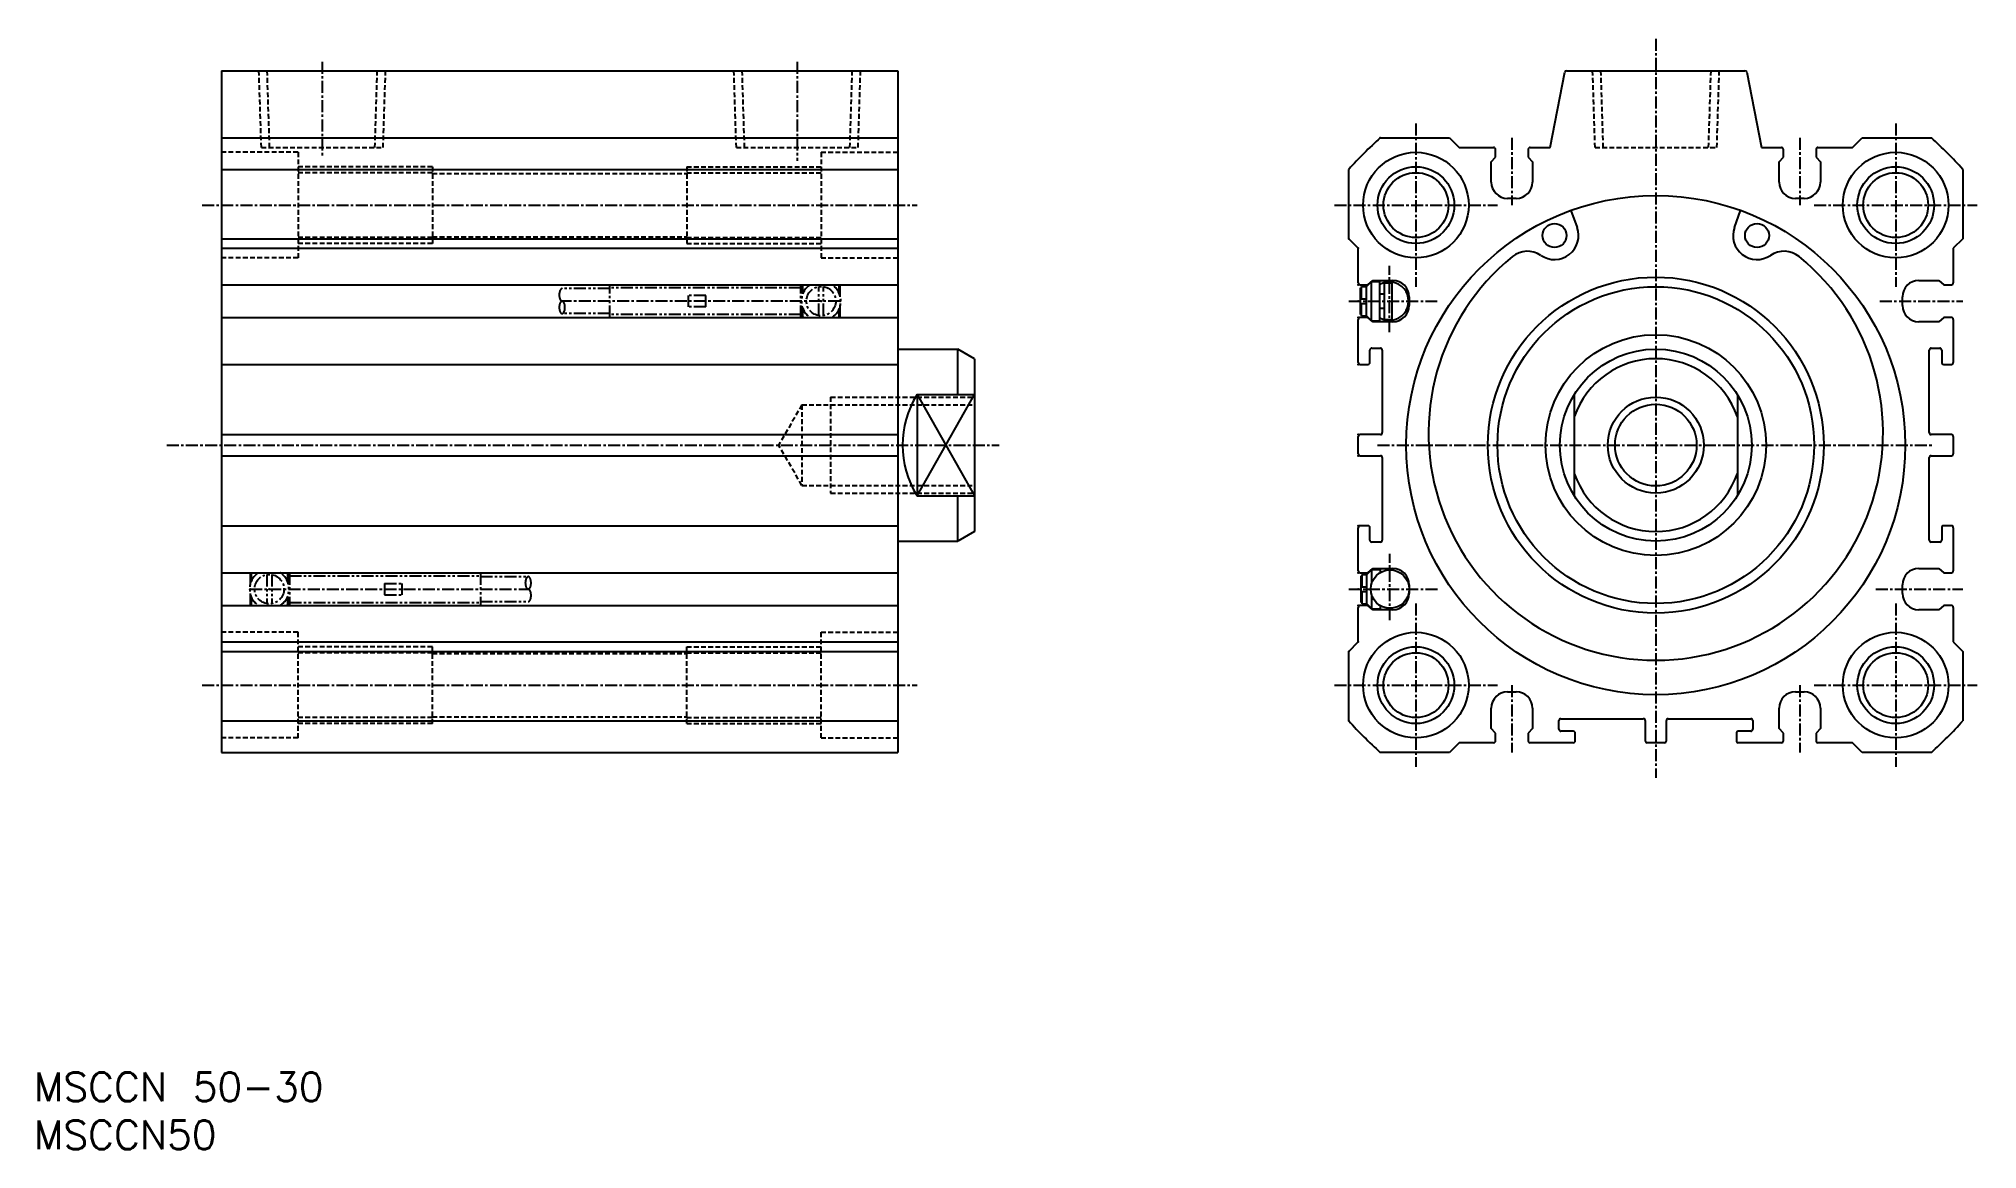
# Model space of a CAD drawing. Extents: x 1 to 203, y 0 to 116.
import ezdxf

# ---------------------------------------------------------------- set-up
doc = ezdxf.new("R2010")
doc.units = 0
for name, pattern in [('CENTER', [2, 1.25, -0.25, 0.25, -0.25]), ('DASHED', [0.75, 0.5, -0.25]), ('PHANTOM', [2.5, 1.25, -0.25, 0.25, -0.25, 0.25, -0.25])]:
    doc.linetypes.add(name, pattern=pattern)
doc.layers.get('0').update_dxf_attribs({"linetype": 'CONTINUOUS'})
doc.layers.add('CENTER', color=1, linetype='CENTER')
doc.styles.get("Standard").update_dxf_attribs({"font": 'txt.shx'})

# ---------------------------------------------------------------- blocks, each defined once
blk = doc.blocks.new('*U5')
at = {"color": 7, "linetype": 'CONTINUOUS'}
blk.add_text('MSCCN50', height=3, dxfattribs=at).set_placement((0, 0))
blk = doc.blocks.new('*U6')
at = {"color": 7, "linetype": 'CONTINUOUS'}
blk.add_text('MSCCN 50-30', height=3, dxfattribs=at).set_placement((0, 5))

msp = doc.modelspace()

# ---------------------------------------------------------------- linework, layer by layer
at = {"color": 7, "linetype": 'CONTINUOUS'}
for p, q in [((19.54, 112.34), (90.04, 112.34)), ((19.54, 112.34), (19.54, 41.34)), ((90.04, 112.34), (90.04, 41.34)), ((158.03, 104.34), (159.54, 112.18)), ((159.73, 112.34), (178.32, 112.34)), ((178.52, 112.18), (180.03, 104.34)), ((19.54, 105.34), (90.04, 105.34)), ((140.3, 105.34), (147.53, 105.34)), ((147.53, 105.34), (148.53, 104.34)), ((189.53, 104.34), (190.53, 105.34)), ((190.53, 105.34), (197.75, 105.34)), ((148.53, 104.34), (152.13, 104.34)), ((151.88, 102.84), (152.33, 103.34)), ((152.33, 103.34), (152.33, 104.14)), ((155.73, 104.14), (155.73, 103.34)), ((155.73, 103.34), (156.18, 102.84)), ((155.93, 104.34), (158.03, 104.34)), ((180.03, 104.34), (182.13, 104.34)), ((181.88, 102.84), (182.33, 103.34)), ((182.33, 103.34), (182.33, 104.14)), ((185.73, 104.14), (185.73, 103.34)), ((185.73, 103.34), (186.18, 102.84)), ((185.93, 104.34), (189.53, 104.34)), ((19.54, 102.06), (90.04, 102.06)), ((137.03, 94.84), (137.03, 102.06)), ((151.88, 100.74), (151.88, 102.84)), ((156.18, 102.84), (156.18, 100.74)), ((181.88, 100.74), (181.88, 102.84)), ((186.18, 102.84), (186.18, 100.74)), ((201.03, 102.06), (201.03, 94.84)), ((154.48, 99.04), (153.58, 99.04)), ((184.48, 99.04), (183.58, 99.04)), ((160.19, 97.79), (160.83, 96.02)), ((177.23, 96.02), (177.87, 97.79)), ((19.54, 94.84), (90.04, 94.84)), ((19.54, 93.84), (90.04, 93.84)), ((138.03, 93.84), (137.03, 94.84)), ((138.03, 90.24), (138.03, 93.84)), ((201.03, 94.84), (200.03, 93.84)), ((200.03, 93.84), (200.03, 90.24)), ((19.54, 90.04), (90.04, 90.04)), ((138.23, 90.04), (139.03, 90.04)), ((138.27, 86.94), (138.27, 89.74)), ((138.27, 89.74), (138.37, 89.74)), ((138.37, 89.87), (138.87, 89.87)), ((138.37, 88.59), (138.37, 89.87)), ((138.87, 89.87), (139.39, 90.39)), ((138.87, 86.81), (138.87, 89.87)), ((139.03, 90.04), (139.53, 90.49)), ((139.39, 90.39), (140.27, 90.39)), ((139.39, 86.29), (139.39, 90.39)), ((139.53, 90.49), (141.63, 90.49)), ((140.27, 86.29), (140.27, 90.39)), ((140.27, 89.09), (140.77, 89.09)), ((140.77, 86.44), (140.77, 90.24)), ((140.77, 90.24), (141.57, 90.24)), ((141.57, 86.36), (141.57, 90.32)), ((196.43, 90.49), (198.53, 90.49)), ((198.53, 90.49), (199.03, 90.04)), ((199.03, 90.04), (199.83, 90.04)), ((138.27, 86.94), (138.37, 86.94)), ((138.37, 88.59), (138.87, 88.59)), ((138.37, 86.81), (138.37, 88.09)), ((138.37, 88.09), (138.87, 88.09)), ((140.27, 87.59), (140.77, 87.59)), ((143.33, 88.79), (143.33, 87.89)), ((194.73, 87.89), (194.73, 88.79)), ((19.54, 86.64), (90.04, 86.64)), ((138.03, 81.94), (138.03, 86.44)), ((139.03, 86.64), (138.23, 86.64)), ((138.37, 86.81), (138.87, 86.81)), ((139.39, 86.29), (138.87, 86.81)), ((139.53, 86.19), (139.03, 86.64)), ((139.39, 86.29), (140.27, 86.29)), ((141.63, 86.19), (139.53, 86.19)), ((140.77, 86.44), (141.57, 86.44)), ((198.53, 86.19), (196.43, 86.19)), ((199.03, 86.64), (198.53, 86.19)), ((199.83, 86.64), (199.03, 86.64)), ((200.03, 86.44), (200.03, 81.94)), ((90.04, 83.34), (96.31, 83.34)), ((96.31, 78.61), (96.31, 83.34)), ((98.04, 82.34), (96.31, 83.34)), ((139.23, 81.94), (139.23, 83.24)), ((139.43, 83.44), (140.33, 83.44)), ((140.53, 83.24), (140.53, 74.64)), ((197.53, 74.64), (197.53, 83.24)), ((197.73, 83.44), (198.63, 83.44)), ((198.83, 83.24), (198.83, 81.94)), ((19.54, 81.74), (90.04, 81.74)), ((98.04, 82.34), (98.04, 73.34)), ((138.23, 81.74), (139.03, 81.74)), ((199.03, 81.74), (199.83, 81.74)), ((92.04, 78.61), (98.04, 78.61)), ((92.04, 78.61), (98.04, 68.07)), ((92.04, 68.07), (98.04, 78.61)), ((92.04, 78.61), (92.04, 68.07)), ((160.53, 78.61), (160.53, 68.07)), ((177.53, 78.61), (177.53, 68.07)), ((19.54, 74.44), (90.04, 74.44)), ((98.04, 73.34), (98.04, 64.34)), ((138.03, 72.44), (138.03, 74.24)), ((140.33, 74.44), (138.23, 74.44)), ((199.83, 74.44), (197.73, 74.44)), ((200.03, 74.24), (200.03, 72.44)), ((19.54, 72.24), (90.04, 72.24)), ((138.23, 72.24), (140.33, 72.24)), ((140.53, 72.04), (140.53, 63.44)), ((197.53, 63.44), (197.53, 72.04)), ((197.73, 72.24), (199.83, 72.24)), ((92.04, 68.07), (98.04, 68.07)), ((96.31, 63.34), (96.31, 68.07)), ((19.54, 64.94), (90.04, 64.94)), ((138.03, 60.24), (138.03, 64.74)), ((139.03, 64.94), (138.23, 64.94)), ((139.23, 63.44), (139.23, 64.74)), ((198.83, 64.74), (198.83, 63.44)), ((199.83, 64.94), (199.03, 64.94)), ((200.03, 64.74), (200.03, 60.24)), ((90.04, 63.34), (96.31, 63.34)), ((98.04, 64.34), (96.31, 63.34)), ((140.33, 63.24), (139.43, 63.24)), ((198.63, 63.24), (197.73, 63.24)), ((19.54, 60.04), (90.04, 60.04)), ((138.23, 60.04), (139.03, 60.04)), ((138.33, 56.94), (138.33, 59.74)), ((138.33, 59.74), (138.43, 59.74)), ((138.43, 59.87), (138.93, 59.87)), ((138.43, 58.59), (138.43, 59.87)), ((138.43, 58.59), (138.93, 58.59)), ((138.93, 59.87), (139.45, 60.39)), ((138.93, 56.81), (138.93, 59.87)), ((139.03, 60.04), (139.53, 60.49)), ((139.45, 60.39), (140.33, 60.39)), ((139.45, 59.02), (139.45, 60.39)), ((139.53, 60.49), (141.63, 60.49)), ((140.33, 60.07), (140.33, 60.39)), ((143.33, 58.79), (143.33, 57.89)), ((194.73, 57.89), (194.73, 58.79)), ((196.43, 60.49), (198.53, 60.49)), ((198.53, 60.49), (199.03, 60.04)), ((199.03, 60.04), (199.83, 60.04)), ((19.54, 56.64), (90.04, 56.64)), ((139.03, 56.64), (138.23, 56.64)), ((138.33, 56.94), (138.43, 56.94)), ((138.43, 56.81), (138.43, 58.09)), ((138.43, 58.09), (138.93, 58.09)), ((138.43, 56.81), (138.93, 56.81)), ((139.45, 56.29), (138.93, 56.81)), ((139.53, 56.19), (139.03, 56.64)), ((139.45, 56.29), (139.45, 57.66)), ((140.33, 56.29), (140.33, 56.61)), ((199.03, 56.64), (198.53, 56.19)), ((199.83, 56.64), (199.03, 56.64)), ((138.03, 52.84), (138.03, 56.44)), ((139.45, 56.29), (140.33, 56.29)), ((141.63, 56.19), (139.53, 56.19)), ((198.53, 56.19), (196.43, 56.19)), ((200.03, 56.44), (200.03, 52.84)), ((19.54, 52.84), (90.04, 52.84)), ((137.03, 51.84), (138.03, 52.84)), ((200.03, 52.84), (201.03, 51.84)), ((19.54, 51.84), (90.04, 51.84)), ((137.03, 44.62), (137.03, 51.84)), ((201.03, 51.84), (201.03, 44.62)), ((153.58, 47.64), (154.48, 47.64)), ((183.58, 47.64), (184.48, 47.64)), ((19.54, 44.62), (90.04, 44.62)), ((151.88, 43.84), (151.88, 45.94)), ((156.18, 45.94), (156.18, 43.84)), ((158.93, 43.74), (158.93, 44.64)), ((159.13, 44.84), (167.73, 44.84)), ((167.93, 44.64), (167.93, 42.54)), ((170.13, 42.54), (170.13, 44.64)), ((170.33, 44.84), (178.93, 44.84)), ((179.13, 44.64), (179.13, 43.74)), ((181.88, 43.84), (181.88, 45.94)), ((186.18, 45.94), (186.18, 43.84)), ((152.33, 43.34), (151.88, 43.84)), ((152.33, 42.54), (152.33, 43.34)), ((156.18, 43.84), (155.73, 43.34)), ((155.73, 43.34), (155.73, 42.54)), ((160.43, 43.54), (159.13, 43.54)), ((160.63, 42.54), (160.63, 43.34)), ((177.43, 43.34), (177.43, 42.54)), ((178.93, 43.54), (177.63, 43.54)), ((182.33, 43.34), (181.88, 43.84)), ((182.33, 42.54), (182.33, 43.34)), ((186.18, 43.84), (185.73, 43.34)), ((185.73, 43.34), (185.73, 42.54)), ((19.54, 41.34), (90.04, 41.34)), ((147.53, 41.34), (140.3, 41.34)), ((148.53, 42.34), (147.53, 41.34)), ((152.13, 42.34), (148.53, 42.34)), ((160.43, 42.34), (155.93, 42.34)), ((169.93, 42.34), (168.13, 42.34)), ((182.13, 42.34), (177.63, 42.34)), ((189.53, 42.34), (185.93, 42.34)), ((190.53, 41.34), (189.53, 42.34)), ((197.75, 41.34), (190.53, 41.34))]:
    msp.add_line(p, q, dxfattribs=at)
at = {"color": 3, "linetype": 'DASHED'}
for p, q in [((23.71, 104.34), (23.46, 112.34)), ((24.57, 104.34), (24.32, 112.34)), ((35.76, 112.34), (35.51, 104.34)), ((36.62, 112.34), (36.37, 104.34)), ((73.21, 104.34), (72.96, 112.34)), ((74.07, 104.34), (73.82, 112.34)), ((85.26, 112.34), (85.01, 104.34)), ((86.12, 112.34), (85.87, 104.34)), ((162.7, 104.34), (162.45, 112.34)), ((163.56, 104.34), (163.31, 112.34)), ((174.75, 112.34), (174.5, 104.34)), ((175.61, 112.34), (175.36, 104.34)), ((27.54, 103.84), (19.54, 103.84)), ((23.71, 104.34), (36.37, 104.34)), ((27.54, 103.84), (27.54, 92.84)), ((73.21, 104.34), (85.87, 104.34)), ((82.04, 103.84), (90.04, 103.84)), ((82.04, 103.84), (82.04, 92.84)), ((162.7, 104.34), (175.36, 104.34)), ((41.54, 102.34), (27.54, 102.34)), ((41.54, 101.71), (27.54, 101.71)), ((41.54, 102.34), (41.54, 94.34)), ((41.54, 101.64), (68.04, 101.64)), ((68.04, 102.34), (82.04, 102.34)), ((68.04, 102.34), (68.04, 94.34)), ((68.04, 101.71), (82.04, 101.71)), ((41.54, 94.96), (27.54, 94.96)), ((41.54, 95.04), (68.04, 95.04)), ((68.04, 94.96), (82.04, 94.96)), ((41.54, 94.34), (27.54, 94.34)), ((68.04, 94.34), (82.04, 94.34)), ((27.54, 92.84), (19.54, 92.84)), ((82.04, 92.84), (90.04, 92.84)), ((80.04, 77.53), (77.62, 73.34)), ((80.04, 77.53), (98.04, 77.53)), ((80.04, 77.53), (80.04, 69.15)), ((83.04, 78.34), (83.04, 68.34)), ((83.04, 78.34), (98.04, 78.34)), ((80.04, 69.15), (77.62, 73.34)), ((80.04, 69.15), (98.04, 69.15)), ((83.04, 68.34), (98.04, 68.34)), ((27.54, 53.84), (19.54, 53.84)), ((27.54, 42.84), (27.54, 53.84)), ((82.04, 53.84), (90.04, 53.84)), ((82.04, 42.84), (82.04, 53.84)), ((41.54, 52.34), (27.54, 52.34)), ((41.54, 51.71), (27.54, 51.71)), ((41.54, 44.34), (41.54, 52.34)), ((41.54, 51.64), (68.04, 51.64)), ((68.04, 44.34), (68.04, 52.34)), ((68.04, 52.34), (82.04, 52.34)), ((68.04, 51.71), (82.04, 51.71)), ((41.54, 44.96), (27.54, 44.96)), ((41.54, 45.04), (68.04, 45.04)), ((68.04, 44.96), (82.04, 44.96)), ((27.54, 42.84), (19.54, 42.84)), ((41.54, 44.34), (27.54, 44.34)), ((68.04, 44.34), (82.04, 44.34)), ((82.04, 42.84), (90.04, 42.84))]:
    msp.add_line(p, q, dxfattribs=at)
at = {"color": 7, "linetype": 'PHANTOM'}
for p, q in [((60.04, 89.64), (55.05, 89.64)), ((60.04, 86.64), (60.04, 90.04)), ((79.94, 89.74), (60.04, 89.74)), ((68.24, 87.74), (68.24, 88.94)), ((70.04, 88.94), (68.24, 88.94)), ((70.04, 87.74), (70.04, 88.94)), ((79.94, 86.64), (79.94, 90.04)), ((80.14, 89.11), (80.14, 89.94)), ((81.79, 86.83), (81.79, 89.85)), ((82.29, 86.83), (82.29, 89.85)), ((83.94, 89.11), (83.94, 89.94)), ((84.04, 88.79), (84.04, 90.04)), ((60.04, 87.04), (55.05, 87.04)), ((79.94, 86.94), (60.04, 86.94)), ((70.04, 87.74), (68.24, 87.74)), ((80.14, 86.74), (80.14, 87.57)), ((83.94, 86.74), (83.94, 87.57)), ((84.04, 86.64), (84.04, 87.89)), ((22.54, 60.04), (22.54, 58.79)), ((22.64, 59.94), (22.64, 59.11)), ((24.29, 59.85), (24.29, 56.83)), ((24.79, 59.85), (24.79, 56.83)), ((26.44, 59.94), (26.44, 59.11)), ((26.64, 60.04), (26.64, 56.64)), ((26.64, 59.74), (46.54, 59.74)), ((36.54, 58.94), (36.54, 57.74)), ((36.54, 58.94), (38.34, 58.94)), ((38.34, 58.94), (38.34, 57.74)), ((46.54, 60.04), (46.54, 56.64)), ((46.54, 59.64), (51.51, 59.64)), ((22.54, 57.89), (22.54, 56.64)), ((22.64, 57.57), (22.64, 56.74)), ((26.44, 57.57), (26.44, 56.74)), ((26.64, 56.94), (46.54, 56.94)), ((36.54, 57.74), (38.34, 57.74)), ((46.54, 57.04), (51.53, 57.04))]:
    msp.add_line(p, q, dxfattribs=at)
for points in [[(55.05, 89.64, 0), (55.04, 89.64, 0), (55.04, 89.64, 0), (55.03, 89.64, 0), (55.02, 89.63, 0), (55.02, 89.63, 0), (55.01, 89.63, 0), (55, 89.63, 0), (54.99, 89.63, 0), (54.99, 89.62, 0), (54.98, 89.62, 0), (54.97, 89.61, 0), (54.97, 89.61, 0), (54.96, 89.61, 0), (54.95, 89.6, 0), (54.94, 89.59, 0), (54.94, 89.59, 0), (54.93, 89.58, 0), (54.92, 89.58, 0), (54.92, 89.57, 0), (54.91, 89.56, 0), (54.9, 89.55, 0), (54.9, 89.55, 0), (54.89, 89.54, 0), (54.89, 89.53, 0), (54.88, 89.52, 0), (54.87, 89.51, 0), (54.87, 89.5, 0), (54.86, 89.49, 0), (54.86, 89.48, 0), (54.85, 89.47, 0), (54.85, 89.46, 0), (54.84, 89.45, 0), (54.83, 89.44, 0), (54.83, 89.42, 0), (54.83, 89.41, 0), (54.82, 89.4, 0), (54.82, 89.39, 0), (54.81, 89.38, 0), (54.81, 89.36, 0), (54.8, 89.35, 0), (54.8, 89.34, 0), (54.79, 89.32, 0), (54.79, 89.31, 0), (54.79, 89.29, 0), (54.78, 89.28, 0), (54.78, 89.27, 0), (54.78, 89.25, 0), (54.78, 89.24, 0), (54.77, 89.22, 0), (54.77, 89.21, 0), (54.77, 89.19, 0), (54.77, 89.18, 0), (54.76, 89.16, 0), (54.76, 89.15, 0), (54.76, 89.13, 0), (54.76, 89.11, 0), (54.76, 89.1, 0), (54.76, 89.08, 0), (54.75, 89.07, 0), (54.75, 89.05, 0), (54.75, 89.04, 0), (54.75, 89.02, 0), (54.75, 89, 0), (54.75, 88.99, 0), (54.75, 88.97, 0), (54.75, 88.96, 0), (54.75, 88.94, 0), (54.75, 88.92, 0), (54.75, 88.91, 0), (54.76, 88.89, 0), (54.76, 88.88, 0), (54.76, 88.86, 0), (54.76, 88.85, 0), (54.76, 88.83, 0), (54.76, 88.81, 0), (54.77, 88.8, 0), (54.77, 88.78, 0), (54.77, 88.77, 0), (54.77, 88.75, 0), (54.78, 88.74, 0), (54.78, 88.72, 0), (54.78, 88.71, 0), (54.78, 88.7, 0), (54.79, 88.68, 0), (54.79, 88.67, 0), (54.79, 88.65, 0), (54.8, 88.64, 0), (54.8, 88.63, 0), (54.81, 88.61, 0), (54.81, 88.6, 0), (54.82, 88.59, 0), (54.82, 88.58, 0), (54.83, 88.56, 0), (54.83, 88.55, 0), (54.83, 88.54, 0), (54.84, 88.53, 0), (54.85, 88.52, 0), (54.85, 88.51, 0), (54.86, 88.5, 0), (54.86, 88.49, 0), (54.87, 88.48, 0), (54.87, 88.47, 0), (54.88, 88.46, 0), (54.89, 88.45, 0), (54.89, 88.44, 0), (54.9, 88.43, 0), (54.9, 88.42, 0), (54.91, 88.41, 0), (54.92, 88.41, 0), (54.92, 88.4, 0), (54.93, 88.39, 0), (54.94, 88.39, 0), (54.94, 88.38, 0), (54.95, 88.38, 0), (54.96, 88.37, 0), (54.97, 88.37, 0), (54.97, 88.36, 0), (54.98, 88.36, 0), (54.99, 88.35, 0), (54.99, 88.35, 0), (55, 88.35, 0), (55.01, 88.34, 0), (55.02, 88.34, 0), (55.02, 88.34, 0), (55.03, 88.34, 0), (55.04, 88.34, 0), (55.04, 88.34, 0), (55.05, 88.34, 0)], [(55.05, 87.04, 0), (55.07, 87.04, 0), (55.08, 87.04, 0), (55.1, 87.04, 0), (55.11, 87.05, 0), (55.13, 87.06, 0), (55.14, 87.07, 0), (55.15, 87.08, 0), (55.17, 87.09, 0), (55.18, 87.1, 0), (55.19, 87.11, 0), (55.21, 87.13, 0), (55.22, 87.15, 0), (55.23, 87.17, 0), (55.24, 87.19, 0), (55.25, 87.21, 0), (55.26, 87.23, 0), (55.27, 87.25, 0), (55.28, 87.28, 0), (55.29, 87.3, 0), (55.3, 87.33, 0), (55.31, 87.35, 0), (55.32, 87.38, 0), (55.32, 87.41, 0), (55.33, 87.44, 0), (55.33, 87.47, 0), (55.34, 87.5, 0), (55.34, 87.53, 0), (55.35, 87.56, 0), (55.35, 87.59, 0), (55.35, 87.62, 0), (55.35, 87.66, 0), (55.35, 87.69, 0), (55.35, 87.72, 0), (55.35, 87.75, 0), (55.35, 87.78, 0), (55.35, 87.81, 0), (55.34, 87.85, 0), (55.34, 87.88, 0), (55.33, 87.91, 0), (55.33, 87.94, 0), (55.32, 87.97, 0), (55.32, 87.99, 0), (55.31, 88.02, 0), (55.3, 88.05, 0), (55.29, 88.08, 0), (55.28, 88.1, 0), (55.27, 88.12, 0), (55.26, 88.15, 0), (55.25, 88.17, 0), (55.24, 88.19, 0), (55.23, 88.21, 0), (55.22, 88.23, 0), (55.21, 88.25, 0), (55.19, 88.26, 0), (55.18, 88.28, 0), (55.17, 88.29, 0), (55.15, 88.3, 0), (55.14, 88.31, 0), (55.13, 88.32, 0), (55.11, 88.33, 0), (55.1, 88.33, 0), (55.08, 88.33, 0), (55.07, 88.34, 0), (55.05, 88.34, 0), (55.04, 88.34, 0), (55.02, 88.33, 0), (55.01, 88.33, 0), (54.99, 88.33, 0), (54.98, 88.32, 0), (54.97, 88.31, 0), (54.95, 88.3, 0), (54.94, 88.29, 0), (54.92, 88.28, 0), (54.91, 88.26, 0), (54.9, 88.25, 0), (54.89, 88.23, 0), (54.87, 88.21, 0), (54.86, 88.19, 0), (54.85, 88.17, 0), (54.84, 88.15, 0), (54.83, 88.12, 0), (54.82, 88.1, 0), (54.81, 88.08, 0), (54.8, 88.05, 0), (54.79, 88.02, 0), (54.79, 87.99, 0), (54.78, 87.97, 0), (54.78, 87.94, 0), (54.77, 87.91, 0), (54.77, 87.88, 0), (54.76, 87.85, 0), (54.76, 87.81, 0), (54.76, 87.78, 0), (54.75, 87.75, 0), (54.75, 87.72, 0), (54.75, 87.69, 0), (54.75, 87.66, 0), (54.75, 87.62, 0), (54.76, 87.59, 0), (54.76, 87.56, 0), (54.76, 87.53, 0), (54.77, 87.5, 0), (54.77, 87.47, 0), (54.78, 87.44, 0), (54.78, 87.41, 0), (54.79, 87.38, 0), (54.79, 87.35, 0), (54.8, 87.33, 0), (54.81, 87.3, 0), (54.82, 87.28, 0), (54.83, 87.25, 0), (54.84, 87.23, 0), (54.85, 87.21, 0), (54.86, 87.19, 0), (54.87, 87.17, 0), (54.89, 87.15, 0), (54.9, 87.13, 0), (54.91, 87.11, 0), (54.92, 87.1, 0), (54.94, 87.09, 0), (54.95, 87.08, 0), (54.97, 87.07, 0), (54.98, 87.06, 0), (54.99, 87.05, 0), (55.01, 87.04, 0), (55.02, 87.04, 0), (55.04, 87.04, 0), (55.05, 87.04, 0)], [(51.52, 59.64, 0), (51.51, 59.64, 0), (51.49, 59.63, 0), (51.48, 59.63, 0), (51.47, 59.63, 0), (51.45, 59.62, 0), (51.44, 59.61, 0), (51.42, 59.6, 0), (51.41, 59.59, 0), (51.4, 59.58, 0), (51.38, 59.56, 0), (51.37, 59.55, 0), (51.36, 59.53, 0), (51.35, 59.51, 0), (51.33, 59.49, 0), (51.32, 59.47, 0), (51.31, 59.45, 0), (51.3, 59.42, 0), (51.29, 59.4, 0), (51.28, 59.38, 0), (51.27, 59.35, 0), (51.27, 59.32, 0), (51.26, 59.29, 0), (51.25, 59.27, 0), (51.25, 59.24, 0), (51.24, 59.21, 0), (51.24, 59.18, 0), (51.23, 59.15, 0), (51.23, 59.11, 0), (51.23, 59.08, 0), (51.23, 59.05, 0), (51.22, 59.02, 0), (51.22, 58.99, 0), (51.22, 58.96, 0), (51.23, 58.92, 0), (51.23, 58.89, 0), (51.23, 58.86, 0), (51.23, 58.83, 0), (51.24, 58.8, 0), (51.24, 58.77, 0), (51.25, 58.74, 0), (51.25, 58.71, 0), (51.26, 58.68, 0), (51.27, 58.65, 0), (51.27, 58.63, 0), (51.28, 58.6, 0), (51.29, 58.58, 0), (51.3, 58.55, 0), (51.31, 58.53, 0), (51.32, 58.51, 0), (51.33, 58.49, 0), (51.35, 58.47, 0), (51.36, 58.45, 0), (51.37, 58.43, 0), (51.38, 58.41, 0), (51.4, 58.4, 0), (51.41, 58.39, 0), (51.42, 58.38, 0), (51.44, 58.37, 0), (51.45, 58.36, 0), (51.47, 58.35, 0), (51.48, 58.34, 0), (51.49, 58.34, 0), (51.51, 58.34, 0), (51.52, 58.34, 0), (51.54, 58.34, 0), (51.55, 58.34, 0), (51.57, 58.34, 0), (51.58, 58.35, 0), (51.6, 58.36, 0), (51.61, 58.37, 0), (51.62, 58.38, 0), (51.64, 58.39, 0), (51.65, 58.4, 0), (51.67, 58.41, 0), (51.68, 58.43, 0), (51.69, 58.45, 0), (51.7, 58.47, 0), (51.71, 58.49, 0), (51.73, 58.51, 0), (51.74, 58.53, 0), (51.75, 58.55, 0), (51.76, 58.58, 0), (51.76, 58.6, 0), (51.77, 58.63, 0), (51.78, 58.65, 0), (51.79, 58.68, 0), (51.79, 58.71, 0), (51.8, 58.74, 0), (51.81, 58.77, 0), (51.81, 58.8, 0), (51.81, 58.83, 0), (51.82, 58.86, 0), (51.82, 58.89, 0), (51.82, 58.92, 0), (51.82, 58.96, 0), (51.82, 58.99, 0), (51.82, 59.02, 0), (51.82, 59.05, 0), (51.82, 59.08, 0), (51.82, 59.11, 0), (51.81, 59.15, 0), (51.81, 59.18, 0), (51.81, 59.21, 0), (51.8, 59.24, 0), (51.79, 59.27, 0), (51.79, 59.29, 0), (51.78, 59.32, 0), (51.77, 59.35, 0), (51.76, 59.38, 0), (51.76, 59.4, 0), (51.75, 59.42, 0), (51.74, 59.45, 0), (51.73, 59.47, 0), (51.71, 59.49, 0), (51.7, 59.51, 0), (51.69, 59.53, 0), (51.68, 59.55, 0), (51.67, 59.56, 0), (51.65, 59.58, 0), (51.64, 59.59, 0), (51.62, 59.6, 0), (51.61, 59.61, 0), (51.6, 59.62, 0), (51.58, 59.63, 0), (51.57, 59.63, 0), (51.55, 59.63, 0), (51.54, 59.64, 0), (51.52, 59.64, 0)], [(51.52, 57.04, 0), (51.53, 57.04, 0), (51.54, 57.04, 0), (51.55, 57.04, 0), (51.55, 57.04, 0), (51.56, 57.04, 0), (51.57, 57.04, 0), (51.58, 57.05, 0), (51.58, 57.05, 0), (51.59, 57.05, 0), (51.6, 57.06, 0), (51.6, 57.06, 0), (51.61, 57.07, 0), (51.62, 57.07, 0), (51.62, 57.08, 0), (51.63, 57.08, 0), (51.64, 57.09, 0), (51.65, 57.09, 0), (51.65, 57.1, 0), (51.66, 57.11, 0), (51.67, 57.11, 0), (51.67, 57.12, 0), (51.68, 57.13, 0), (51.68, 57.14, 0), (51.69, 57.15, 0), (51.7, 57.16, 0), (51.7, 57.17, 0), (51.71, 57.18, 0), (51.71, 57.19, 0), (51.72, 57.2, 0), (51.73, 57.21, 0), (51.73, 57.22, 0), (51.74, 57.23, 0), (51.74, 57.24, 0), (51.75, 57.25, 0), (51.75, 57.26, 0), (51.76, 57.28, 0), (51.76, 57.29, 0), (51.76, 57.3, 0), (51.77, 57.31, 0), (51.77, 57.33, 0), (51.78, 57.34, 0), (51.78, 57.35, 0), (51.78, 57.37, 0), (51.79, 57.38, 0), (51.79, 57.4, 0), (51.79, 57.41, 0), (51.8, 57.42, 0), (51.8, 57.44, 0), (51.8, 57.45, 0), (51.81, 57.47, 0), (51.81, 57.48, 0), (51.81, 57.5, 0), (51.81, 57.51, 0), (51.81, 57.53, 0), (51.82, 57.55, 0), (51.82, 57.56, 0), (51.82, 57.58, 0), (51.82, 57.59, 0), (51.82, 57.61, 0), (51.82, 57.62, 0), (51.82, 57.64, 0), (51.82, 57.66, 0), (51.82, 57.67, 0), (51.82, 57.69, 0), (51.82, 57.7, 0), (51.82, 57.72, 0), (51.82, 57.74, 0), (51.82, 57.75, 0), (51.82, 57.77, 0), (51.82, 57.78, 0), (51.82, 57.8, 0), (51.82, 57.81, 0), (51.82, 57.83, 0), (51.81, 57.85, 0), (51.81, 57.86, 0), (51.81, 57.88, 0), (51.81, 57.89, 0), (51.81, 57.91, 0), (51.8, 57.92, 0), (51.8, 57.94, 0), (51.8, 57.95, 0), (51.79, 57.97, 0), (51.79, 57.98, 0), (51.79, 57.99, 0), (51.78, 58.01, 0), (51.78, 58.02, 0), (51.78, 58.04, 0), (51.77, 58.05, 0), (51.77, 58.06, 0), (51.76, 58.08, 0), (51.76, 58.09, 0), (51.76, 58.1, 0), (51.75, 58.11, 0), (51.75, 58.12, 0), (51.74, 58.14, 0), (51.74, 58.15, 0), (51.73, 58.16, 0), (51.73, 58.17, 0), (51.72, 58.18, 0), (51.71, 58.19, 0), (51.71, 58.2, 0), (51.7, 58.21, 0), (51.7, 58.22, 0), (51.69, 58.23, 0), (51.68, 58.24, 0), (51.68, 58.25, 0), (51.67, 58.25, 0), (51.67, 58.26, 0), (51.66, 58.27, 0), (51.65, 58.28, 0), (51.65, 58.28, 0), (51.64, 58.29, 0), (51.63, 58.29, 0), (51.62, 58.3, 0), (51.62, 58.31, 0), (51.61, 58.31, 0), (51.6, 58.31, 0), (51.6, 58.32, 0), (51.59, 58.32, 0), (51.58, 58.33, 0), (51.58, 58.33, 0), (51.57, 58.33, 0), (51.56, 58.33, 0), (51.55, 58.33, 0), (51.55, 58.34, 0), (51.54, 58.34, 0), (51.53, 58.34, 0), (51.52, 58.34, 0)]]:
    msp.add_polyline3d(points, dxfattribs=at)
at = {"color": 7, "linetype": 'CONTINUOUS'}
for centre, radius in [((144.03, 98.34), 5.5), ((194.03, 98.34), 5.5), ((144.03, 98.34), 3.38), ((194.03, 98.34), 3.38), ((169.03, 73.34), 26), ((158.48, 95.17), 1.25), ((179.58, 95.17), 1.25), ((169.03, 73.34), 17.5), ((169.03, 73.34), 16.5), ((169.03, 73.34), 11.5), ((169.03, 73.34), 10), ((169.03, 73.34), 4.25), ((141.33, 58.34), 2), ((144.03, 48.34), 5.5), ((194.03, 48.34), 5.5), ((144.03, 48.34), 3.38), ((194.03, 48.34), 3.38)]:
    msp.add_circle(centre, radius, dxfattribs=at)
at = {"color": 3, "linetype": 'CONTINUOUS'}
for centre, radius in [((144.03, 98.34), 4), ((194.03, 98.34), 4), ((169.03, 73.34), 5), ((144.03, 48.34), 4), ((194.03, 48.34), 4)]:
    msp.add_circle(centre, radius, dxfattribs=at)
at = {"color": 7, "linetype": 'PHANTOM'}
for centre in [(82.04, 88.34), (24.54, 58.34)]:
    msp.add_circle(centre, 1.53, dxfattribs=at)
at = {"color": 7, "linetype": 'CONTINUOUS'}
for centre, radius, start, end in [((159.73, 112.14), 0.2, 90, 169.0947), ((178.32, 112.14), 0.2, 10.9053, 90), ((169.03, 73.34), 43, 131.9108, 138.0892), ((169.03, 73.34), 43, 41.9108, 48.0892), ((152.13, 104.14), 0.2, 0, 90), ((155.93, 104.14), 0.2, 90, 180), ((182.13, 104.14), 0.2, 0, 90), ((185.93, 104.14), 0.2, 90, 180), ((153.58, 100.74), 1.7, 180, 270), ((154.48, 100.74), 1.7, 270, 0), ((183.58, 100.74), 1.7, 180, 270), ((184.48, 100.74), 1.7, 270, 0), ((158.48, 95.17), 2.5, 235.7732, 19.8769), ((179.58, 95.17), 2.5, 160.1231, 304.2268), ((169.03, 74.61), 23.68, 129.1346, 50.8654), ((155.66, 91.04), 2.5, 55.7732, 129.1346), ((182.39, 91.04), 2.5, 50.8654, 124.2268), ((138.23, 90.24), 0.2, 180, 270), ((141.27, 88.34), 2, 239.9999, 120.0001), ((141.63, 88.79), 1.7, 0, 90), ((196.43, 88.79), 1.7, 90, 180), ((199.83, 90.24), 0.2, 270, 0), ((141.63, 87.89), 1.7, 270, 0), ((196.43, 87.89), 1.7, 180, 270), ((138.23, 86.44), 0.2, 90, 180), ((199.83, 86.44), 0.2, 0, 90), ((139.43, 83.24), 0.2, 90, 180), ((140.33, 83.24), 0.2, 0, 90), ((197.73, 83.24), 0.2, 90, 180), ((198.63, 83.24), 0.2, 0, 90), ((138.23, 81.94), 0.2, 180, 270), ((139.03, 81.94), 0.2, 270, 0), ((169.03, 73.34), 9, 19.1881, 160.8119), ((199.03, 81.94), 0.2, 180, 270), ((199.83, 81.94), 0.2, 270, 0), ((100.54, 73.34), 10, 148.2117, 211.7883), ((138.23, 74.24), 0.2, 90, 180), ((140.33, 74.64), 0.2, 270, 0), ((197.73, 74.64), 0.2, 180, 270), ((199.83, 74.24), 0.2, 0, 90), ((138.23, 72.44), 0.2, 180, 270), ((140.33, 72.04), 0.2, 0, 90), ((197.73, 72.04), 0.2, 90, 180), ((199.83, 72.44), 0.2, 270, 0), ((169.03, 73.34), 9, 199.1881, 340.8119), ((138.23, 64.74), 0.2, 90, 180), ((139.03, 64.74), 0.2, 0, 90), ((199.03, 64.74), 0.2, 90, 180), ((199.83, 64.74), 0.2, 0, 90), ((139.43, 63.44), 0.2, 180, 270), ((140.33, 63.44), 0.2, 270, 0), ((197.73, 63.44), 0.2, 180, 270), ((198.63, 63.44), 0.2, 270, 0), ((138.23, 60.24), 0.2, 180, 270), ((141.63, 58.79), 1.7, 0, 90), ((196.43, 58.79), 1.7, 90, 180), ((199.83, 60.24), 0.2, 270, 0), ((138.23, 56.44), 0.2, 90, 180), ((141.63, 57.89), 1.7, 270, 0), ((196.43, 57.89), 1.7, 180, 270), ((199.83, 56.44), 0.2, 0, 90), ((153.58, 45.94), 1.7, 90, 180), ((154.48, 45.94), 1.7, 0, 90), ((183.58, 45.94), 1.7, 90, 180), ((184.48, 45.94), 1.7, 0, 90), ((169.03, 73.34), 43, 221.9108, 228.0892), ((159.13, 44.64), 0.2, 90, 180), ((167.73, 44.64), 0.2, 0, 90), ((170.33, 44.64), 0.2, 90, 180), ((178.93, 44.64), 0.2, 0, 90), ((169.03, 73.34), 43, 311.9108, 318.0892), ((152.13, 42.54), 0.2, 270, 0), ((155.93, 42.54), 0.2, 180, 270), ((159.13, 43.74), 0.2, 180, 270), ((160.43, 43.34), 0.2, 0, 90), ((160.43, 42.54), 0.2, 270, 0), ((168.13, 42.54), 0.2, 180, 270), ((169.93, 42.54), 0.2, 270, 0), ((177.63, 43.34), 0.2, 90, 180), ((177.63, 42.54), 0.2, 180, 270), ((178.93, 43.74), 0.2, 270, 0), ((182.13, 42.54), 0.2, 270, 0), ((185.93, 42.54), 0.2, 180, 270)]:
    msp.add_arc(centre, radius, start, end, dxfattribs=at)
at = {"color": 7, "linetype": 'PHANTOM'}
for centre, radius, start, end in [((82.04, 88.34), 2.05, 123.9762, 236.0234), ((80.44, 89.94), 0.3, 160.5278, 180), ((82.04, 88.34), 2.05, 303.9765, 56.0238), ((83.64, 89.94), 0.3, 0, 19.4724), ((80.44, 86.74), 0.3, 180, 199.4708), ((83.64, 86.74), 0.3, 340.5293, 0), ((24.54, 58.34), 2.05, 123.9765, 236.0238), ((22.94, 59.94), 0.3, 160.5293, 180), ((24.54, 58.34), 2.05, 303.9762, 56.0234), ((26.14, 59.94), 0.3, 0, 19.4708), ((22.94, 56.74), 0.3, 180, 199.4724), ((26.14, 56.74), 0.3, 340.5278, 360)]:
    msp.add_arc(centre, radius, start, end, dxfattribs=at)
at = {"color": 7, "linetype": 'CONTINUOUS'}
for p in [(140.3, 105.34), (137.03, 94.84), (138.03, 93.84), (138.03, 90.04), (82.04, 88.34), (84.04, 88.34), (138.03, 88.34), (141.27, 88.34), (143.27, 88.34), (138.03, 86.64), (138.03, 81.74), (138.03, 74.44), (138.03, 72.24), (138.03, 64.94), (138.03, 60.04), (22.54, 58.34), (24.54, 58.34), (138.03, 58.34), (138.03, 56.64), (141.33, 58.34), (143.33, 58.34), (138.03, 52.84), (137.03, 51.84), (137.03, 44.62)]:
    msp.add_point(p, dxfattribs=at)
at = {"layer": 'CENTER', "color": 1, "linetype": 'CENTER'}
for p, q in [((169.03, 115.67), (169.03, 38.68)), ((30.04, 113.27), (30.04, 103.41)), ((79.54, 113.27), (79.54, 102.95)), ((144.03, 106.84), (144.03, 89.84)), ((154.03, 105.34), (154.03, 98.34)), ((184.03, 105.34), (184.03, 98.34)), ((194.03, 106.84), (194.03, 89.84)), ((17.54, 98.34), (92.04, 98.34)), ((135.53, 98.34), (152.53, 98.34)), ((185.53, 98.34), (202.53, 98.34)), ((141.27, 85.09), (141.27, 92.03)), ((84.04, 88.34), (55.05, 88.34)), ((137.03, 88.34), (146.24, 88.34)), ((192.38, 88.34), (201.03, 88.34)), ((13.85, 73.34), (100.6, 73.34)), ((140.03, 73.34), (198.03, 73.34)), ((141.33, 55.09), (141.33, 62.03)), ((22.54, 58.34), (51.53, 58.34)), ((137.03, 58.34), (146.38, 58.34)), ((144.03, 56.84), (144.03, 39.84)), ((191.95, 58.34), (201.03, 58.34)), ((194.03, 56.84), (194.03, 39.84)), ((17.54, 48.34), (92.04, 48.34)), ((135.53, 48.34), (152.53, 48.34)), ((154.03, 48.34), (154.03, 41.34)), ((184.03, 48.34), (184.03, 41.34)), ((185.53, 48.34), (202.53, 48.34))]:
    msp.add_line(p, q, dxfattribs=at)
msp.add_point((169.03, 73.34), dxfattribs=at)

# ---------------------------------------------------------------- block references
at = {"color": 7, "linetype": 'CONTINUOUS'}
for name in ['*U6', '*U5']:
    msp.add_blockref(name, (0, 0), dxfattribs=at)

doc.saveas('drawing.dxf')
